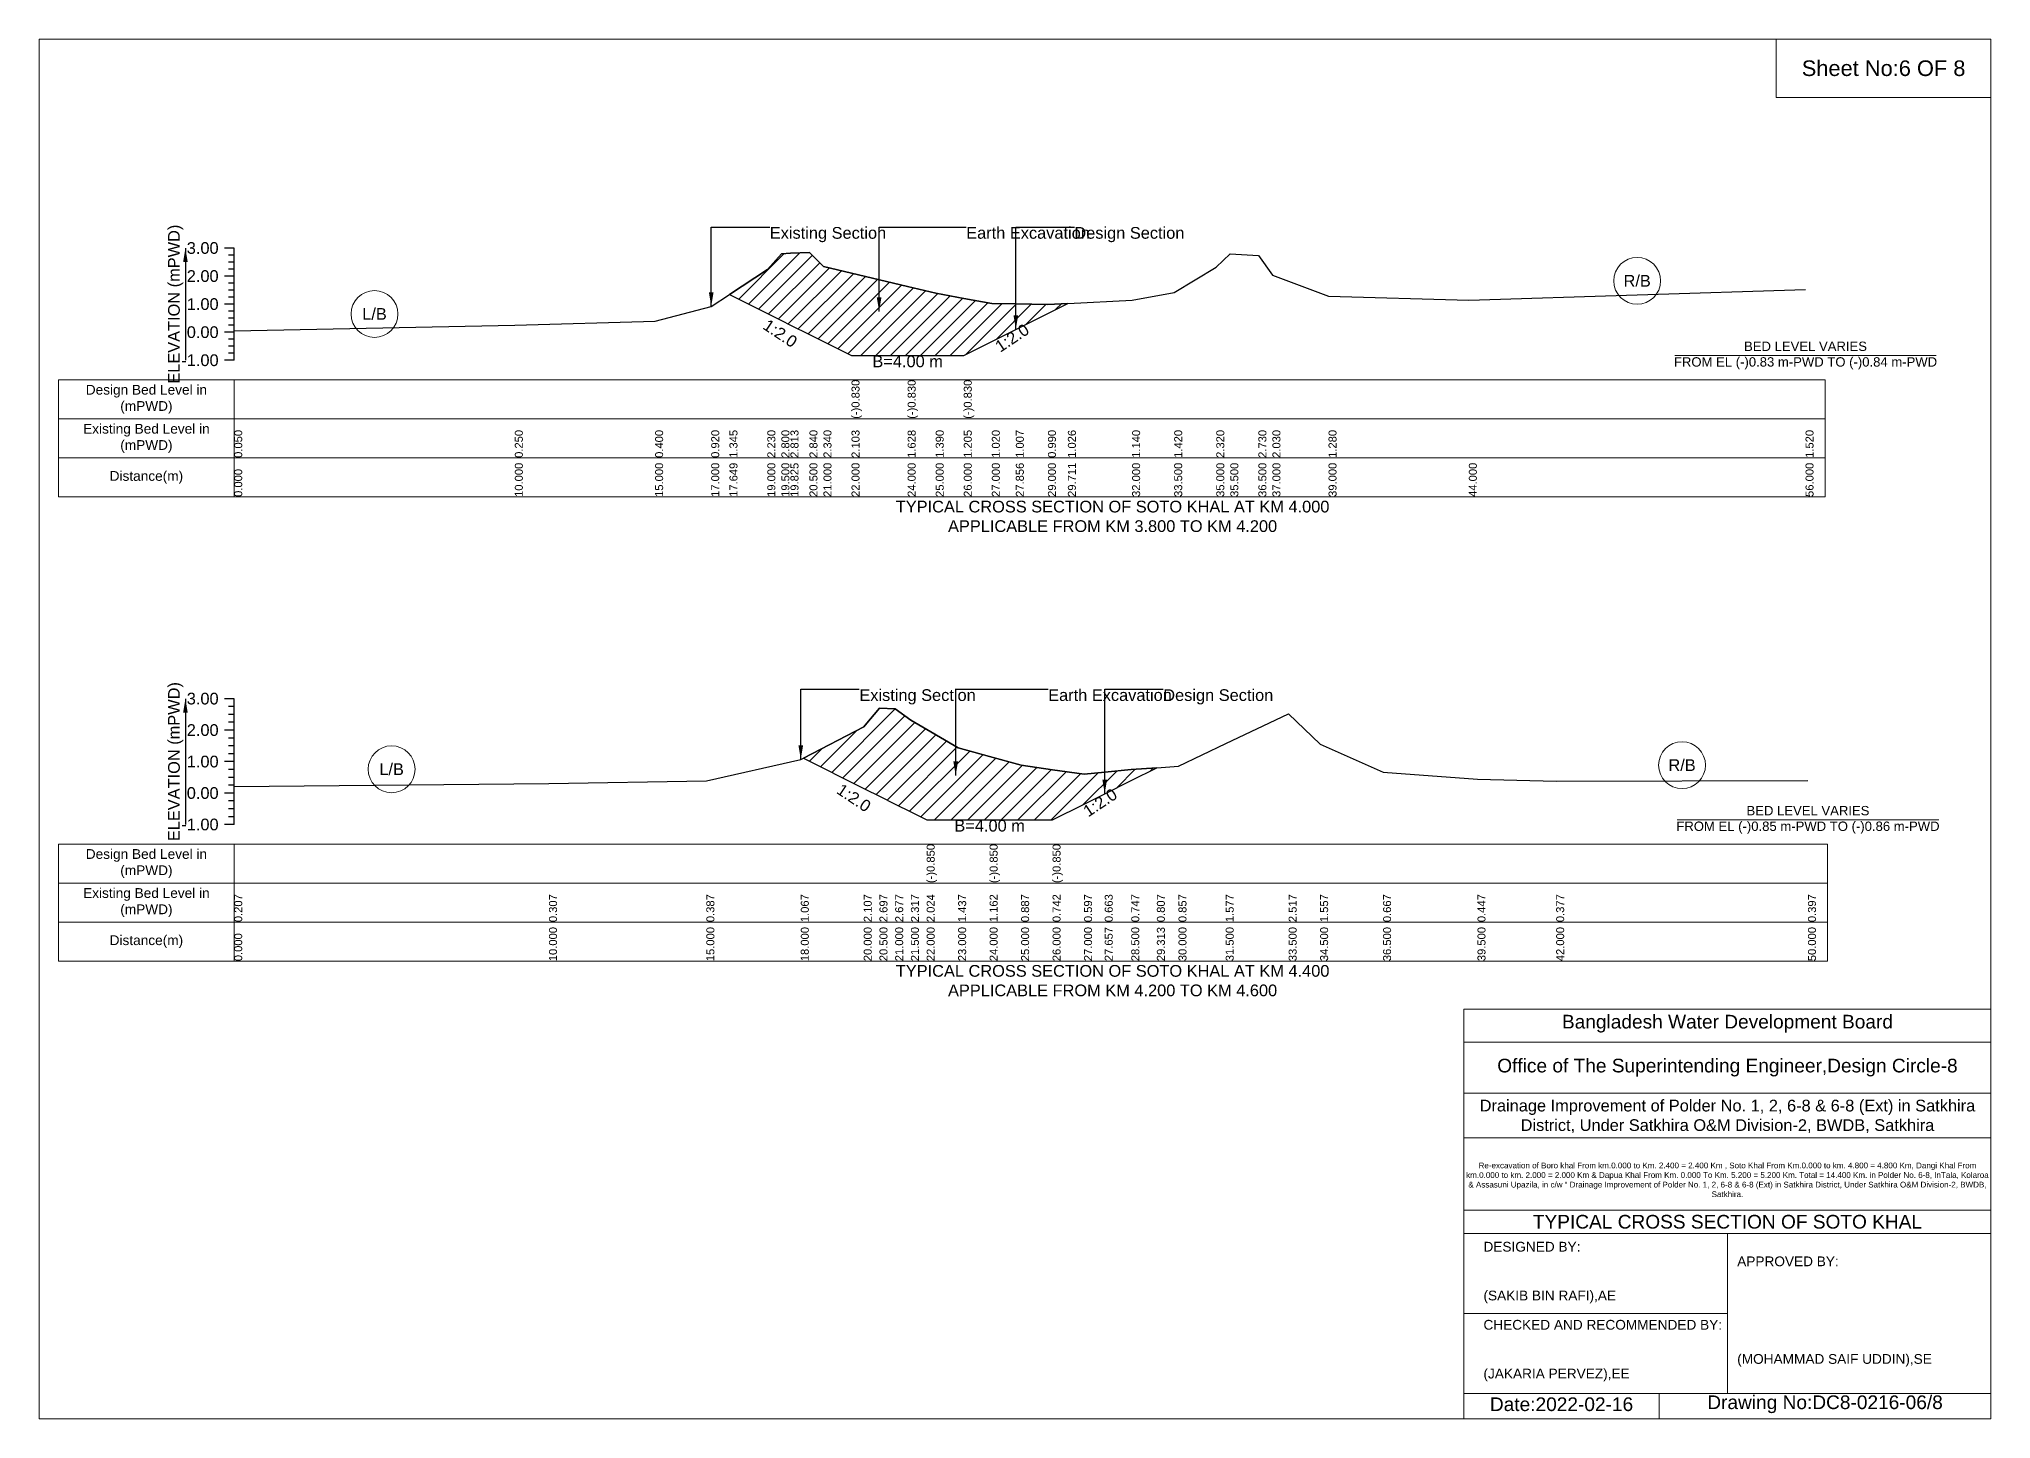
# Model space of a CAD drawing. Header units: inches. Extents: x 91000 to 408000, y -5656 to 0.
# Drawn here: x 150000 to 158000, y -5656 to 0 of the extents above; entities that cross this region are included whole.
import ezdxf

# ---------------------------------------------------------------- set-up
doc = ezdxf.new("R2010")
doc.units = ezdxf.units.IN
doc.header["$LTSCALE"] = 7
doc.header["$MEASUREMENT"] = 0
for name, color, linetype, lineweight in [('Cross section Data Border', 7, 'Continuous', 9), ('Cross Section Labels', 7, 'Continuous', 9), ('Existing_Bed_Level for Xsection', 7, 'Continuous', 25)]:
    doc.layers.add(name, color=color, linetype=linetype, lineweight=lineweight)
doc.styles.get("Standard").update_dxf_attribs({"font": 'arial.ttf'})
doc.dimstyles.get("Standard").update_dxf_attribs({"dimtxt": 45, "dimasz": 58, "dimexe": 0.18, "dimexo": 0.0625, "dimgap": 0.09, "dimtad": 0, "dimtih": 1, "dimtoh": 1, "dimdec": 4, "dimzin": 0, "dimdsep": 46, "dimtxsty": 'Standard', "dimcen": 0.09, "dimadec": 0, "dimazin": 0, "dimtfac": 1, "dimtdec": 4, "dimtofl": 0, "dimtmove": 0, "dimatfit": 3, "dimfxl": 1, "dimtolj": 1, "dimtzin": 0, "dimarcsym": 0})

msp = doc.modelspace()

# ---------------------------------------------------------------- hatches: boundary and pattern name
at = {"layer": 'Existing_Bed_Level for Xsection'}
h = msp.add_hatch(dxfattribs=at)
h.set_pattern_fill('ANSI31', color=256, scale=345, style=0)
h.paths.add_polyline_path([(152829.67532, -1047.03766), (152985, -1124.7), (153042.5, -1153.45), (153079.83766, -1172.11883), (153157.5, -1210.95), (153215, -1239.7), (153330, -1297.2), (153560, -1297.2), (153675, -1297.2), (153790, -1297.2), (153905, -1239.7), (154003.38889, -1190.50556), (154135, -1124.7), (154216.77778, -1083.81111), (154135, -1087.9), (154003.38889, -1085.92583), (153905, -1084.45), (153790, -1063.175), (153675, -1041.9), (153560, -1014.5875), (153330, -959.9625), (153215, -932.65), (153157.5, -875.15), (153079.83766, -878.25649), (153042.5, -879.75), (152985, -945.3)])
h = msp.add_hatch(dxfattribs=at)
h.set_pattern_fill('ANSI31', color=256, scale=387, style=0)
h.paths.add_polyline_path([(153132.49706, -2947.60153), (153380, -3071.353), (153385.24853, -3073.97726), (153444.5, -3103.603), (153509, -3135.853), (153573.5, -3168.103), (153638, -3200.353), (153767, -3200.353), (153896, -3200.353), (154025, -3200.353), (154154, -3200.353), (154283, -3135.853), (154367.70664, -3093.49968), (154476.5, -3039.103), (154581.41328, -2986.64636), (154476.5, -2994.34), (154367.70664, -3005.21934), (154283, -3013.69), (154154, -2994.985), (154025, -2976.28), (153896, -2940.805), (153767, -2905.33), (153638, -2829.65), (153573.5, -2791.81), (153509, -2745.37), (153444.5, -2742.79), (153385.24853, -2812.70674), (153380, -2818.9)])

# ---------------------------------------------------------------- linework, layer by layer
at = {"layer": 'Cross section Data Border'}
for points in [[(150080, -1396.75), (157320, -1396.75), (157320, -1876.75), (150080, -1876.75)], [(150080, -3299.703), (157330, -3299.703), (157330, -3779.703), (150080, -3779.703)]]:
    msp.add_lwpolyline(points, close=True, dxfattribs=at)
for points in [[(150800, -1396.75), (150800, -1876.75)], [(150080, -1556.75), (157320, -1556.75)], [(150080, -1716.75), (157320, -1716.75)], [(150800, -3299.703), (150800, -3779.703)], [(150080, -3459.703), (157330, -3459.703)], [(150080, -3619.703), (157330, -3619.703)]]:
    msp.add_lwpolyline(points, dxfattribs=at)
at = {"layer": 'Cross Section Labels'}
for points in [[(150000, 0), (158000, 0), (158000, -5656), (150000, -5656)], [(157120, 0), (158000, 0), (158000, -240), (157120, -240)]]:
    msp.add_lwpolyline(points, close=True, dxfattribs=at)
for points in [[(156704.19427, -1297.2), (157775.80573, -1297.2)], [(156714.19427, -3200.353), (157785.80573, -3200.353)], [(155840, -5656), (155840, -3976), (158000, -3976)], [(155840, -4112), (158000, -4112)], [(155840, -4320), (158000, -4320)], [(155840, -4504), (158000, -4504)], [(155840, -4800), (158000, -4800)], [(155840, -4896), (158000, -4896)], [(156920, -4896), (156920, -5552)], [(155840, -5224), (156920, -5224)], [(155840, -5552), (158000, -5552)], [(156640, -5552), (156640, -5656)]]:
    msp.add_lwpolyline(points, dxfattribs=at)
for centre in [(156550, -991.3), (151375, -1127), (151445, -2993.05), (156734, -2976.28)]:
    msp.add_circle(centre, 96, dxfattribs=at)
at = {"layer": 'Existing_Bed_Level for Xsection'}
for points in [[(150800, -856.75), (150760, -856.75)], [(150800, -1316.75), (150800, -1201.75), (150800, -1086.75), (150800, -971.75), (150800, -856.75)], [(150800, -1196), (151950, -1173), (152525, -1155.75), (152755, -1095.95), (152829.67532, -1047.03766), (152985, -945.3), (153042.5, -879.75), (153079.83766, -878.25649), (153157.5, -875.15), (153215, -932.65), (153330, -959.9625), (153330, -959.9625), (153560, -1014.5875), (153560, -1014.5875), (153675, -1041.9), (153790, -1063.175), (153790, -1063.175), (153905, -1084.45), (154003.38889, -1085.92583), (154135, -1087.9), (154216.77778, -1083.81111), (154480, -1070.65), (154652.5, -1038.45), (154825, -934.95), (154882.5, -879.75), (154997.5, -887.8), (155055, -968.3), (155285, -1054.55), (155860, -1070.65), (157240, -1026.95)], [(150800, -885.5), (150776, -885.5)], [(150800, -914.25), (150776, -914.25)], [(150800, -943), (150776, -943)], [(150800, -971.75), (150760, -971.75)], [(150800, -1000.5), (150776, -1000.5)], [(150800, -1029.25), (150776, -1029.25)], [(150800, -1086.75), (150760, -1086.75)], [(150800, -1058), (150776, -1058)], [(150800, -1115.5), (150776, -1115.5)], [(150800, -1144.25), (150776, -1144.25)], [(150800, -1173), (150776, -1173)], [(150800, -1201.75), (150760, -1201.75)], [(150800, -1230.5), (150776, -1230.5)], [(150800, -1259.25), (150776, -1259.25)], [(150800, -1316.75), (150760, -1316.75)], [(150800, -1288), (150776, -1288)], [(150800, -2703.703), (150760, -2703.703)], [(150800, -3219.703), (150800, -3090.703), (150800, -2961.703), (150800, -2832.703), (150800, -2703.703)], [(150800, -2735.953), (150776, -2735.953)], [(150800, -2768.203), (150776, -2768.203)], [(150800, -3064), (152090, -3051.1), (152735, -3040.78), (153122, -2953.06), (153132.49706, -2947.60153), (153380, -2818.9), (153385.24853, -2812.70674), (153444.5, -2742.79), (153509, -2745.37), (153573.5, -2791.81), (153638, -2829.65), (153638, -2829.65), (153767, -2905.33), (153896, -2940.805), (153896, -2940.805), (154025, -2976.28), (154154, -2994.985), (154154, -2994.985), (154283, -3013.69), (154367.70664, -3005.21934), (154476.5, -2994.34), (154581.41328, -2986.64636), (154670, -2980.15), (154863.5, -2887.27), (155121.5, -2766.01), (155250.5, -2889.85), (155508.5, -3004.66), (155895.5, -3033.04), (156218, -3042.07), (157250, -3039.49)], [(150800, -2832.703), (150760, -2832.703)], [(150800, -2800.453), (150776, -2800.453)], [(150800, -2864.953), (150776, -2864.953)], [(150800, -2897.203), (150776, -2897.203)], [(150800, -2929.453), (150776, -2929.453)], [(150800, -2961.703), (150760, -2961.703)], [(150800, -2993.953), (150776, -2993.953)], [(150800, -3026.203), (150776, -3026.203)], [(150800, -3090.703), (150760, -3090.703)], [(150800, -3058.453), (150776, -3058.453)], [(150800, -3122.953), (150776, -3122.953)], [(150800, -3155.203), (150776, -3155.203)], [(150800, -3187.453), (150776, -3187.453)], [(150800, -3219.703), (150760, -3219.703)]]:
    msp.add_lwpolyline(points, dxfattribs=at)
for points in [[(152829.67532, -1047.03766), (152829.67532, -1047.03766), (152985, -1124.7), (153042.5, -1153.45), (153079.83766, -1172.11883), (153157.5, -1210.95), (153215, -1239.7), (153330, -1297.2), (153330, -1297.2), (153560, -1297.2), (153560, -1297.2), (153675, -1297.2), (153790, -1297.2), (153790, -1297.2), (153905, -1239.7), (154003.38889, -1190.50556), (154135, -1124.7), (154216.77778, -1083.81111), (154135, -1087.9), (154003.38889, -1085.92583), (153905, -1084.45), (153790, -1063.175), (153790, -1063.175), (153675, -1041.9), (153560, -1014.5875), (153560, -1014.5875), (153330, -959.9625), (153330, -959.9625), (153215, -932.65), (153157.5, -875.15), (153079.83766, -878.25649), (153042.5, -879.75), (152985, -945.3), (152829.67532, -1047.03766)], [(153132.49706, -2947.60153), (153132.49706, -2947.60153), (153380, -3071.353), (153385.24853, -3073.97726), (153444.5, -3103.603), (153509, -3135.853), (153573.5, -3168.103), (153638, -3200.353), (153638, -3200.353), (153767, -3200.353), (153896, -3200.353), (153896, -3200.353), (154025, -3200.353), (154154, -3200.353), (154154, -3200.353), (154283, -3135.853), (154367.70664, -3093.49968), (154476.5, -3039.103), (154581.41328, -2986.64636), (154581.41328, -2986.64636), (154581.41328, -2986.64636), (154476.5, -2994.34), (154367.70664, -3005.21934), (154283, -3013.69), (154154, -2994.985), (154154, -2994.985), (154025, -2976.28), (153896, -2940.805), (153896, -2940.805), (153767, -2905.33), (153638, -2829.65), (153638, -2829.65), (153573.5, -2791.81), (153509, -2745.37), (153444.5, -2742.79), (153385.24853, -2812.70674), (153380, -2818.9), (153132.49706, -2947.60153)]]:
    msp.add_lwpolyline(points, close=True, dxfattribs=at)

# ---------------------------------------------------------------- texts
at = {"layer": 'Cross section Data Border', "char_height": 40, "width": 640, "attachment_point": 5}
for s, insert in [('Design Bed Level in (mPWD)', (150440, -1476.75)), ('Existing Bed Level in (mPWD)', (150440, -1636.75)), ('Distance(m)', (150440, -1796.75)), ('Design Bed Level in (mPWD)', (150440, -3379.703)), ('Existing Bed Level in (mPWD)', (150440, -3539.703)), ('Distance(m)', (150440, -3699.703))]:
    msp.add_mtext(s, dxfattribs=dict(at, insert=insert))
at = {"layer": 'Cross Section Labels'}
for s, insert, char_height, attachment_point in [('Sheet No:6 OF 8', (157560, -120), 64, 5), ('Existing Section', (152995, -770.5), 48, 1), ('Earth Excavation', (153800, -770.5), 48, 1), ('Design Section', (154243.38889, -770.5), 48, 1), ('R/B', (156550, -991.3), 48, 5), ('L/B', (151375, -1127), 48, 5), ('BED LEVEL VARIES ^JFROM EL (-)0.83 m-PWD TO (-)0.84 m-PWD', (157240, -1297.2), 38.4, 5), ('B=4.00 m', (153560, -1297.2), 48, 2), ('TYPICAL CROSS SECTION OF SOTO KHAL AT KM 4.000^JAPPLICABLE FROM KM 3.800 TO KM 4.200', (154400, -1956.75), 48, 5), ('Existing Section', (153362, -2665.003), 48, 1), ('Earth Excavation', (154136, -2665.003), 48, 1), ('Design Section', (154607.70664, -2665.003), 48, 1), ('R/B', (156734, -2976.28), 48, 5), ('L/B', (151445, -2993.05), 48, 5), ('B=4.00 m', (153896, -3200.353), 48, 2), ('BED LEVEL VARIES ^JFROM EL (-)0.85 m-PWD TO (-)0.86 m-PWD', (157250, -3200.353), 38.4, 5), ('TYPICAL CROSS SECTION OF SOTO KHAL AT KM 4.400^JAPPLICABLE FROM KM 4.200 TO KM 4.600', (154400, -3859.703), 48, 5), ('Bangladesh Water Development Board', (156920, -4036), 56, 5), ('Office of The Superintending Engineer,Design Circle-8', (156920, -4216), 56, 5)]:
    msp.add_mtext(s, dxfattribs=dict(at, insert=insert, char_height=char_height, attachment_point=attachment_point))
at = {"layer": 'Cross Section Labels', "char_height": 48, "attachment_point": 2}
for insert, rotation in [((153051.08766, -1186.49383), 326.309932474), ((153974.63889, -1204.88056), 33.690067526), ((153352.99853, -3090.10226), 326.309932474), ((154335.45664, -3109.62468), 33.690067526)]:
    msp.add_mtext('1:2.0', dxfattribs=dict(at, insert=insert, rotation=rotation))
at = {"layer": 'Cross Section Labels'}
for s, insert, char_height, width, attachment_point in [('Drainage Improvement of Polder No. 1, 2, 6-8 & 6-8 (Ext) in Satkhira District, Under Satkhira O&M Division-2, BWDB, Satkhira', (156920, -4416), 48, 2240, 5), ('Re-excavation of Boro khal From km.0.000 to Km. 2.400 = 2.400 Km , Soto Khal From Km.0.000 to km. 4.800 = 4.800 Km, Dangi Khal From km.0.000 to km. 2.000 = 2.000 Km & Dapua Khal From Km. 0.000 To Km. 5.200 = 5.200 Km. Total = 14.400 Km. in Polder No. 6-8, InTala, Kolaroa & Assasuni Upazila, in c/w “ Drainage Improvement of Polder No. 1, 2, 6-8 & 6-8 (Ext) in Satkhira District, Under Satkhira O&M Division-2, BWDB, Satkhira.', (156920, -4676), 23.56497918, 2160, 5), ('TYPICAL CROSS SECTION OF SOTO KHAL', (156920, -4848), 56, 2240, 5), ('DESIGNED BY:^J^J^J(SAKIB BIN RAFI),AE', (155920, -5056), 40, 1120, 4), ('APPROVED BY:^J^J^J^J^J^J(MOHAMMAD SAIF UDDIN),SE', (156960, -5216), 40, 1120, 4), ('CHECKED AND RECOMMENDED BY:^J^J^J(JAKARIA PERVEZ),EE', (155920, -5376), 40, 1120, 4), ('Date:2022-02-16', (156240, -5596), 56, 1120, 5), ('Drawing No:DC8-0216-06/8', (157320, -5596), 56, 1760, 5)]:
    msp.add_mtext(s, dxfattribs=dict(at, insert=insert, char_height=char_height, width=width, attachment_point=attachment_point))
at = {"layer": 'Existing_Bed_Level for Xsection', "rotation": 90}
for s, insert, char_height, attachment_point in [('ELEVATION (mPWD)', (150560, -1086.75), 48, 5), ('(-)0.830', (153330, -1556.75), 32.8, 1), ('(-)0.830', (153560, -1556.75), 32.8, 1), ('(-)0.830', (153790, -1556.75), 32.8, 1), ('0.050', (150800, -1716.75), 32.8, 1), ('0.250', (151950, -1716.75), 32.8, 1), ('0.400', (152525, -1716.75), 32.8, 1), ('0.920', (152755, -1716.75), 32.8, 1), ('1.345', (152829.67532, -1716.75), 32.8, 1), ('2.230', (152985, -1716.75), 32.8, 1), ('2.800', (153042.5, -1716.75), 32.8, 1), ('2.813', (153079.83766, -1716.75), 32.8, 1), ('2.840', (153157.5, -1716.75), 32.8, 1), ('2.340', (153215, -1716.75), 32.8, 1), ('2.103', (153330, -1716.75), 32.8, 1), ('1.628', (153560, -1716.75), 32.8, 1), ('1.390', (153675, -1716.75), 32.8, 1), ('1.205', (153790, -1716.75), 32.8, 1), ('1.020', (153905, -1716.75), 32.8, 1), ('1.007', (154003.38889, -1716.75), 32.8, 1), ('0.990', (154135, -1716.75), 32.8, 1), ('1.026', (154216.77778, -1716.75), 32.8, 1), ('1.140', (154480, -1716.75), 32.8, 1), ('1.420', (154652.5, -1716.75), 32.8, 1), ('2.320', (154825, -1716.75), 32.8, 1), ('2.730', (154997.5, -1716.75), 32.8, 1), ('2.030', (155055, -1716.75), 32.8, 1), ('1.280', (155285, -1716.75), 32.8, 1), ('1.520', (157240, -1716.75), 32.8, 1), ('10.000', (151950, -1876.75), 32.8, 1), ('15.000', (152525, -1876.75), 32.8, 1), ('17.000', (152755, -1876.75), 32.8, 1), ('17.649', (152829.67532, -1876.75), 32.8, 1), ('19.000', (152985, -1876.75), 32.8, 1), ('19.500', (153042.5, -1876.75), 32.8, 1), ('19.825', (153079.83766, -1876.75), 32.8, 1), ('20.500', (153157.5, -1876.75), 32.8, 1), ('21.000', (153215, -1876.75), 32.8, 1), ('22.000', (153330, -1876.75), 32.8, 1), ('24.000', (153560, -1876.75), 32.8, 1), ('25.000', (153675, -1876.75), 32.8, 1), ('26.000', (153790, -1876.75), 32.8, 1), ('27.000', (153905, -1876.75), 32.8, 1), ('27.856', (154003.38889, -1876.75), 32.8, 1), ('29.000', (154135, -1876.75), 32.8, 1), ('29.711', (154216.77778, -1876.75), 32.8, 1), ('32.000', (154480, -1876.75), 32.8, 1), ('33.500', (154652.5, -1876.75), 32.8, 1), ('35.000', (154825, -1876.75), 32.8, 1), ('35.500', (154882.5, -1876.75), 32.8, 1), ('36.500', (154997.5, -1876.75), 32.8, 1), ('37.000', (155055, -1876.75), 32.8, 1), ('39.000', (155285, -1876.75), 32.8, 1), ('44.000', (155860, -1876.75), 32.8, 1), ('56.000', (157240, -1876.75), 32.8, 1), ('0.000', (150800, -1876.75), 32.8, 1), ('ELEVATION (mPWD)', (150560, -2961.703), 48, 5), ('(-)0.850', (153638, -3459.703), 32.8, 1), ('(-)0.850', (153896, -3459.703), 32.8, 1), ('(-)0.850', (154154, -3459.703), 32.8, 1), ('0.207', (150800, -3619.703), 32.8, 1), ('0.307', (152090, -3619.703), 32.8, 1), ('0.387', (152735, -3619.703), 32.8, 1), ('1.067', (153122, -3619.703), 32.8, 1), ('2.107', (153380, -3619.703), 32.8, 1), ('2.697', (153444.5, -3619.703), 32.8, 1), ('2.677', (153509, -3619.703), 32.8, 1), ('2.317', (153573.5, -3619.703), 32.8, 1), ('2.024', (153638, -3619.703), 32.8, 1), ('1.437', (153767, -3619.703), 32.8, 1), ('1.162', (153896, -3619.703), 32.8, 1), ('0.887', (154025, -3619.703), 32.8, 1), ('0.742', (154154, -3619.703), 32.8, 1), ('0.597', (154283, -3619.703), 32.8, 1), ('0.663', (154367.70664, -3619.703), 32.8, 1), ('0.747', (154476.5, -3619.703), 32.8, 1), ('0.807', (154581.41328, -3619.703), 32.8, 1), ('0.857', (154670, -3619.703), 32.8, 1), ('1.577', (154863.5, -3619.703), 32.8, 1), ('2.517', (155121.5, -3619.703), 32.8, 1), ('1.557', (155250.5, -3619.703), 32.8, 1), ('0.667', (155508.5, -3619.703), 32.8, 1), ('0.447', (155895.5, -3619.703), 32.8, 1), ('0.377', (156218, -3619.703), 32.8, 1), ('0.397', (157250, -3619.703), 32.8, 1), ('0.000', (150800, -3779.703), 32.8, 1), ('10.000', (152090, -3779.703), 32.8, 1), ('15.000', (152735, -3779.703), 32.8, 1), ('18.000', (153122, -3779.703), 32.8, 1), ('20.000', (153380, -3779.703), 32.8, 1), ('20.500', (153444.5, -3779.703), 32.8, 1), ('21.000', (153509, -3779.703), 32.8, 1), ('21.500', (153573.5, -3779.703), 32.8, 1), ('22.000', (153638, -3779.703), 32.8, 1), ('23.000', (153767, -3779.703), 32.8, 1), ('24.000', (153896, -3779.703), 32.8, 1), ('25.000', (154025, -3779.703), 32.8, 1), ('26.000', (154154, -3779.703), 32.8, 1), ('27.000', (154283, -3779.703), 32.8, 1), ('27.657', (154367.70664, -3779.703), 32.8, 1), ('28.500', (154476.5, -3779.703), 32.8, 1), ('29.313', (154581.41328, -3779.703), 32.8, 1), ('30.000', (154670, -3779.703), 32.8, 1), ('31.500', (154863.5, -3779.703), 32.8, 1), ('33.500', (155121.5, -3779.703), 32.8, 1), ('34.500', (155250.5, -3779.703), 32.8, 1), ('36.500', (155508.5, -3779.703), 32.8, 1), ('39.500', (155895.5, -3779.703), 32.8, 1), ('42.000', (156218, -3779.703), 32.8, 1), ('50.000', (157250, -3779.703), 32.8, 1)]:
    msp.add_mtext(s, dxfattribs=dict(at, insert=insert, char_height=char_height, attachment_point=attachment_point))
at = {"layer": 'Existing_Bed_Level for Xsection', "char_height": 48, "attachment_point": 6}
for s, insert in [('3.00', (150736, -856.75)), ('2.00', (150736, -971.75)), ('1.00', (150736, -1086.75)), ('0.00', (150736, -1201.75)), ('-1.00', (150736, -1316.75)), ('3.00', (150736, -2703.703)), ('2.00', (150736, -2832.703)), ('1.00', (150736, -2961.703)), ('0.00', (150736, -3090.703)), ('-1.00', (150736, -3219.703))]:
    msp.add_mtext(s, dxfattribs=dict(at, insert=insert))

# ---------------------------------------------------------------- leaders
at = {"layer": 'Cross Section Labels', "annotation_type": 0, "has_hookline": 1, "hookline_direction": 0}
for points, text_width in [([(152755, -1095.95), (152755, -770.5), (152994.91, -770.5)], 467.16508), ([(153443.01631, -1116.55936), (153443.01631, -770.5), (153799.91, -770.5)], 496.99318), ([(154003.38889, -1190.50556), (154003.38889, -770.5), (154243.29889, -770.5)], 441.23329), ([(153122, -2953.06), (153122, -2665.003), (153361.91, -2665.003)], 467.16508), ([(153756.90987, -3018.72997), (153756.90987, -2665.003), (154135.91, -2665.003)], 496.99318), ([(154367.70664, -3093.49968), (154367.70664, -2665.003), (154607.61664, -2665.003)], 441.23329)]:
    msp.add_leader(points, dimstyle='Standard', override={"dimasz": 57.6}, dxfattribs=dict(at, text_width=text_width))
at = {"layer": 'Existing_Bed_Level for Xsection'}
for points in [[(150600, -856.75), (150600, -1316.75)], [(150600, -2703.703), (150600, -3219.703)]]:
    msp.add_leader(points, dimstyle='Standard', override={"dimasz": 57.6}, dxfattribs=at)

doc.saveas('drawing.dxf')
